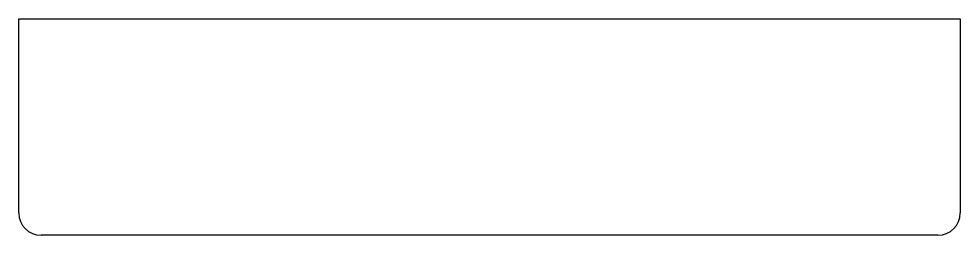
# Model space of a CAD drawing. Header units: millimetres. Extents: x -11 to 95, y -4 to 20.
import ezdxf

# ---------------------------------------------------------------- set-up
doc = ezdxf.new("R2010")
doc.units = ezdxf.units.MM

msp = doc.modelspace()

# ---------------------------------------------------------------- linework, layer by layer
at = {"color": 7, "linetype": 'Continuous', "lineweight": 25}
for p, q in [((-11.3, 20.41), (94.7, 20.41)), ((-11.3, -1.44), (-11.3, 20.41)), ((94.7, 20.41), (94.7, -1.44)), ((92.2, -3.94), (-8.8, -3.94))]:
    msp.add_line(p, q, dxfattribs=at)
for centre, start, end in [((-8.8, -1.44), 180.0209, 269.9791), ((92.2, -1.44), 270.06, 359.94)]:
    msp.add_arc(centre, 2.5, start, end, dxfattribs=at)

doc.saveas('drawing.dxf')
